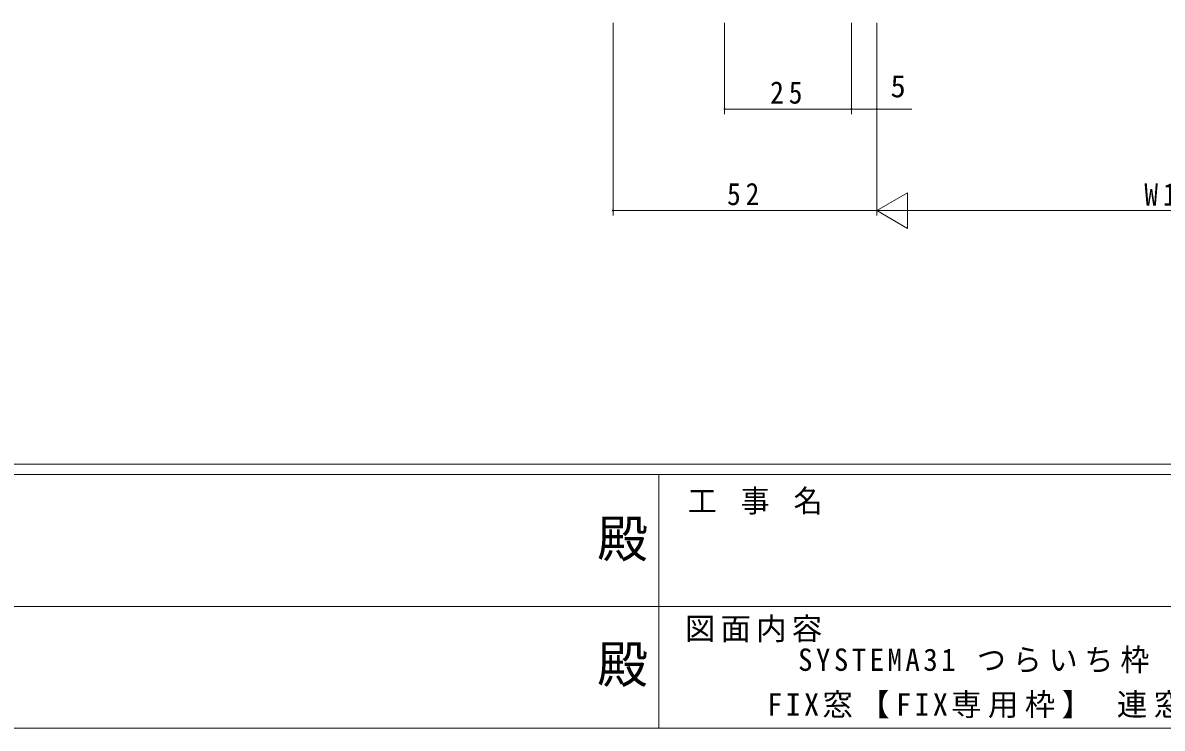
# Model space of a CAD drawing. Units: millimetres, scale not verified. Extents: x -594 to 539, y -420 to 386.
# Drawn here: x -165.3 to 59.2, y -420 to -281 of the extents above; entities that cross this region are included whole.
import ezdxf
from ezdxf.enums import TextEntityAlignment as Align

# ---------------------------------------------------------------- set-up
doc = ezdxf.new("R2010")
doc.units = ezdxf.units.MM
doc.header["$LTSCALE"] = 2
doc.layers.add('0-1_YKK_ZWAK', color=7, linetype='Continuous', lineweight=9)
doc.layers.add('0-7_YKK_D', color=6, linetype='Continuous', lineweight=9)
doc.layers.add('0-2_USER1', color=7, linetype='Continuous')
doc.styles.add('ＭＳ ゴシック', font='')
doc.styles.get('ＭＳ ゴシック').set_extended_font_data('MS Gothic')

msp = doc.modelspace()

# ---------------------------------------------------------------- linework, layer by layer
at = {"layer": '0-1_YKK_ZWAK'}
for p, q in [((510, -368), (-590, -368)), ((456, -370), (-590, -370)), ((-40, -370), (-40, -420)), ((-222, -395.999), (-38, -395.999)), ((-38, -395.999), (146, -395.999)), ((-590, -420), (456, -420))]:
    msp.add_line(p, q, dxfattribs=at)
at = {"layer": '0-7_YKK_D'}
for p, q in [((-49.001, -280.996), (-49.001, -318.998)), ((-27.001, -280.996), (-27.001, -298.998)), ((-2.001, -280.996), (-2.001, -298.998)), ((-2.001, -280.996), (-2.001, -298.998)), ((2.999, -280.996), (2.999, -318.998)), ((2.999, -280.996), (2.999, -298.998)), ((-2.001, -297.998), (-27.001, -297.998)), ((-2.001, -297.998), (2.999, -297.998)), ((2.999, -297.998), (9.899, -297.998)), ((2.999, -318), (9.062, -314.5)), ((9.062, -321.5), (9.062, -314.5)), ((2.999, -317.998), (-49.001, -317.998)), ((2.999, -318), (15.124, -318)), ((2.999, -318), (9.062, -321.5)), ((108.499, -318), (9.999, -318))]:
    msp.add_line(p, q, dxfattribs=at)
for centre, start, end in [((-27.001, -297.998), 0, 180), ((-27.001, -297.998), 180, 0), ((-2.001, -297.998), 0, 180), ((-2.001, -297.998), 0, 180), ((-2.001, -297.998), 180, 0), ((-2.001, -297.998), 180, 0), ((2.999, -297.998), 0, 180), ((2.999, -297.998), 180, 0), ((-49.001, -317.998), 0, 180), ((-49.001, -317.998), 180, 0)]:
    msp.add_arc(centre, 0.106, start, end, dxfattribs=at)

# ---------------------------------------------------------------- texts
at = {"layer": '0-1_YKK_ZWAK', "color": 3, "style": 'ＭＳ ゴシック'}
for p in [(-52.117, -388.509), (-52.117, -413.254)]:
    msp.add_text('殿', height=7.331, dxfattribs=at).set_placement(p, align=Align.BOTTOM_LEFT)
at = {"layer": '0-1_YKK_ZWAK', "char_height": 4.399, "attachment_point": 7, "style": 'ＭＳ ゴシック'}
for s, insert in [('\\T1.22;\\W0.95;工\\~事\\~名', (-34.268, -377.904)), ('\\T1.17;図面内容', (-34.832, -403.069))]:
    msp.add_mtext(s, dxfattribs=dict(at, insert=insert))
at = {"layer": '0-2_USER1', "char_height": 4.399, "attachment_point": 7, "style": 'ＭＳ ゴシック'}
for s, insert in [('\\T1.24;\\W0.95;SYSTEMA31\\~つらいち枠\\~納まり参考図', (-12.519, -409.213)), ('\\T1.21;FIX窓【FIX専用枠】\\~連窓方立\\~外装：タイル', (-18.604, -418.035))]:
    msp.add_mtext(s, dxfattribs=dict(at, insert=insert))
at = {"layer": '0-7_YKK_D', "color": 7, "style": 'ＭＳ ゴシック'}
msp.add_text('5', height=4.399, dxfattribs=at).set_placement((5.699, -296.998), align=Align.BOTTOM_LEFT)
at = {"layer": '0-7_YKK_D', "color": 7, "char_height": 4.399, "attachment_point": 7, "style": 'ＭＳ ゴシック'}
for s, insert in [('\\T1.36;\\W0.9;25', (-18.021, -296.998)), ('\\T1.36;\\W0.9;52', (-26.521, -316.998)), ('\\T1.36;\\W0.9;W1', (55.729, -317))]:
    msp.add_mtext(s, dxfattribs=dict(at, insert=insert))

doc.saveas('drawing.dxf')
